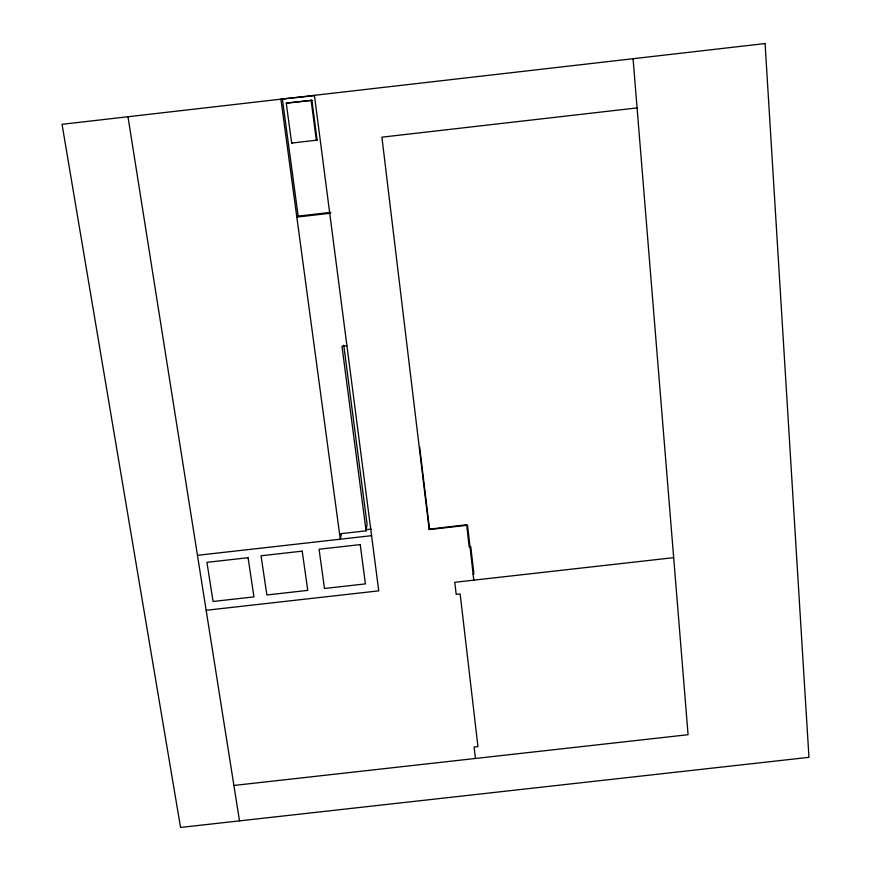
<?xml version="1.0" encoding="UTF-8"?>
<svg xmlns="http://www.w3.org/2000/svg" width="871" height="871" viewBox="0 0 871 871"><rect width="100%" height="100%" fill="white"/><g stroke="black" fill="none" stroke-linecap="round" stroke-linejoin="round"><path stroke-width="1.31" d="M429.512 528.915L419.637 446.845M339.559 533.814L366.081 530.831L367.072 524.2L343.751 345.21M341.454 533.575L340.289 539.203L280.908 99.163L314.279 95.723M298.154 216.095L296.815 217.086L329.739 213.319L330.74 212.361L298.154 216.095L282.433 99.381M317.109 140.111L316.336 140.253L311.132 100.274L286.265 103.137L291.633 143.084L317.109 140.111L311.938 100.415L311.132 100.274M291.633 143.084L292.569 142.92M311.938 100.415L286.265 103.137M637.082 107.917L381.912 137.172L429.163 529.568L467.531 525.246L473.802 580.162M346.93 345.711L341.987 346.277L366.081 530.831M365.787 529.731L371.144 529.133M197.445 555.317L371.579 535.676M429.109 529.187L466.66 524.723M473.105 574.109L473.9 574.011L470.776 546.629L469.186 546.803L466.682 524.941M206.155 610.288L378.743 590.854L314.42 95.32M673.675 557.658L454.782 582.296L456.197 594.37L460.149 593.924L477.95 746.61L474.096 747.035L475.435 758.467M233.907 785.457L688.079 734.71L633.075 58.716M127.983 116.736L239.514 820.874M765.086 43.55L62.048 124.313L180.558 827.45L808.952 757.335L765.086 43.55M302.204 551.147L261.05 555.785L266.864 594.98L307.757 590.375L302.204 551.147M360.235 544.604L319.058 549.242L324.491 588.491L365.406 583.886L360.235 544.604M248.072 557.701L206.939 562.339L213.079 601.48L253.951 596.885L248.072 557.701"/></g></svg>
